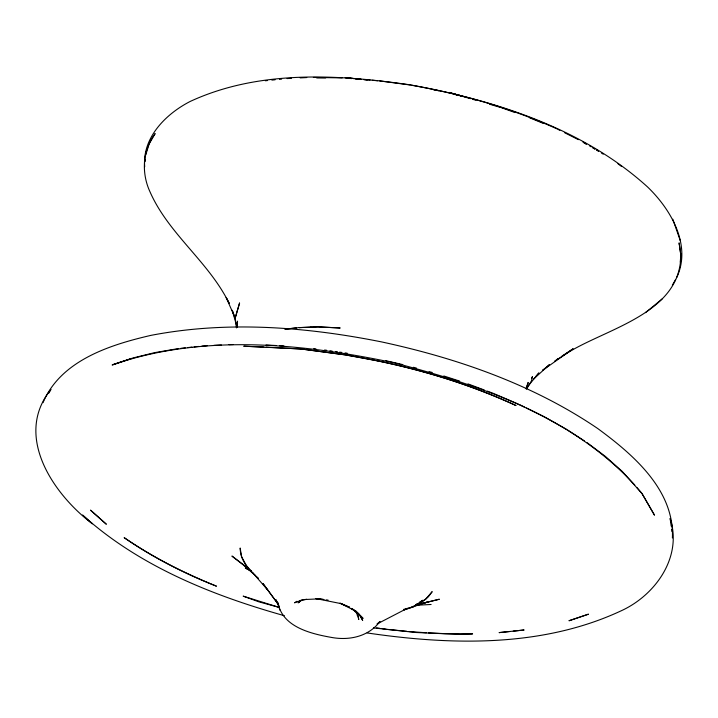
<?xml version="1.0" encoding="UTF-8"?>
<svg xmlns="http://www.w3.org/2000/svg" width="718" height="718" viewBox="0 0 718 718"><rect width="100%" height="100%" fill="white"/><g stroke="black" fill="none" stroke-linecap="round" stroke-linejoin="round"><path stroke-width="1.08" d="M357.385 613.307L357.376 615.505L357.169 613.351M672.398 537.979C674.543 489.936 633.034 454.44 597.69 428.502C532.935 384.507 457.725 358.363 381.644 341.921C305.949 326.78 227.148 320.668 150.888 335.378C109.791 344.882 60.779 360.445 42.999 402.681M145.233 161.37L145.386 159.27M680.269 262.151L680.817 254.782C681.122 314.798 602.896 329.086 564.734 354.683L554.52 361.19M236.958 327.408L237.514 321.125L236.832 327.543M235.226 317.93L239.561 303.077L235.226 317.93L236.464 327.893M145.7 155.052L149.156 143.959L155.142 133.602C142.406 150.259 141.302 173.226 150.053 191.939C168.649 234.167 208.893 261.917 229.132 303.301M526.088 388.86L528.17 382.461L526.213 388.456M531.491 378.35L532.505 376.519L531.482 380.836L526.599 389.075M48.779 393.213L50.951 389.434C13.337 435.638 53.249 494.208 92.362 523.79L82.588 515.057C139.175 566.143 211.855 595.303 284.4 615.712M672.326 285.208L675.593 279.517M676.688 277.624C691.928 245.188 670.8 209.225 647.457 186.859C582.208 127.786 494.837 100.358 409.834 84.796C337.146 74.349 258.588 69.808 190.234 101.426C166.037 113.785 142.182 137.452 144.695 166.729M298.616 602.671L300.321 600.347L298.078 602.824L301.389 600.499L306.55 599.27M535.511 376.824L538.922 372.911L526.429 388.079M533.474 379.167L549.485 364.618L542.404 370.47L573.135 348.76L561.97 356.11M645.464 312.662L662.095 298.984M556.387 359.781L558.254 358.56M296.938 601.262L294.568 602.815L303.122 599.539L302.224 599.638L319.339 598.857L323.674 599.467M415.937 604.592L417.634 603.515M419.33 602.429L422.722 600.275L413.622 606.818L404.162 609.914L406.559 608.685M416.593 604.556L418.388 603.497M420.183 602.438L425.559 599.27L428.449 596.694L432.191 591.641L425.559 599.27L420.281 603.174L410.66 607.491M407.357 608.272L377.067 623.987L379.984 621.483C368.962 636.13 350.474 640.519 332.856 637.665C311.899 634.012 282.434 627.46 278.01 602.815L279.832 610.129M634.775 485.027C572.354 416.862 480.854 385.126 393.59 362.716C301.587 343.464 202.593 333.475 112.134 364.968L132.803 358.022L154.747 352.619L178.656 348.544M113.031 364.672L131.475 358.515M406.433 608.954L428.17 601.89L418.486 604.35M418.289 604.457L439.344 599.234L420.703 603.748M403.57 609.411L409.7 607.931M285.306 329.203L297.333 327.803L284.777 329.131M180.873 348.311L185.298 347.835M187.515 347.602L191.939 347.135M194.156 346.902L198.59 346.435M201.911 346.085L207.367 345.69M509.968 631.472L499.082 632.621L524.113 629.991L513.235 631.131M265.355 80.775L267.527 80.551M271.862 80.111L275.12 79.779M279.455 79.33L281.627 79.115M415.578 605.292L431.114 604.475M287.056 78.558L291.427 78.334M300.187 77.894L306.757 77.562M213.847 345.376L221.404 345.008M228.97 344.649L233.296 344.55M316.71 77.93L325.667 77.885M313.38 77.427L342.181 77.894M355.922 79.007L361.45 79.321M266.028 344.999L276.107 345.52M279.464 345.699L283.942 345.923M263.955 347.045L243.734 346.202L301.237 348.993L349.639 355.455L301.237 348.993L266.145 347.162M426.375 632.782L408.973 631.526M428.574 632.899L460.202 634.353L472.606 633.886L445.016 633.761L415.991 632.495L373.414 627.927M347.53 78.28L351.802 78.594M356.083 78.899L359.287 79.133L345.196 77.616L353.992 78.594M364.69 79.608L370.102 80.084M372.256 80.281L377.668 80.757M379.822 80.946L410.283 85.002M313.721 348.643L315.92 348.858M387.442 629.399L406.819 631.31M356.2 78.836L360.598 79.33M363.891 79.689L367.194 80.057M323.962 599.593L315.669 598.534L341.472 603.712L349.666 607.302L339.946 603.165L355.94 611.189L362.949 618.261L355.94 611.189L351.461 608.415M326.035 599.862L328.108 600.122M324.581 349.998L326.735 350.303M329.966 350.761L332.12 351.066M335.351 351.533L337.505 351.838M339.659 352.143L341.813 352.448M345.044 352.915L347.198 353.22M376.564 627.846L379.822 628.313M382.003 628.627L386.347 629.246M367.113 632.944C451.451 645.347 542.278 647.627 621.142 610.821C655.355 595.267 682.764 556.935 670.118 518.486L671.213 526.132M433.493 89.786L435.638 90.163M411.369 85.218C461.405 93.968 510.579 107.942 556.935 128.854M436.715 90.351L438.842 90.836M453.713 94.229L462.212 96.176L449.19 92.46L470.461 98.662M385.808 360.687L402.816 364.618M413.371 367.284L416.512 368.146M429.068 371.61L432.209 372.48M279.329 607.428L243.169 596.146L258.902 601.846L279.14 607.401L275.909 599.745L277.516 602.51M472.588 99.281L475.783 100.215M489.613 104.245L500.249 107.341M443.778 375.972L459.619 381.087M501.317 107.655L514.959 112.538M529.66 117.797L543.113 123.317M467.983 383.897L484.237 389.973M487.289 391.113L493.383 393.383M494.388 393.823L518.567 404.207M251.219 570.918L245.314 568.082L251.246 570.998M519.572 404.638L524.481 407.052M526.447 408.012L544.127 416.709L566.681 429.409M557.904 129.348L559.852 130.326M564.725 132.776L578.358 139.651M582.962 142.146L586.642 144.147M584.156 142.945L586.085 144.04M592.853 147.89L594.782 148.994M596.721 150.089L598.65 151.193L596.802 150.107M589.415 145.772L591.264 146.858M593.113 147.935L594.953 149.021M567.606 430.019L584.389 440.888M601.406 152.979L603.246 154.173M351.452 608.577L358.587 613.693L362.662 620.415L361.073 616.897M587.18 442.701L605.507 456.504L622.264 471.43L641.991 493.526L654.394 515.012L641.991 493.526L636.938 487.576M246.705 567.202L231.923 556.046L242.926 564.653L258.498 578.268M617.956 163.713L621.357 166.352M253.257 573.485L246.534 565.721L241.544 556.719L240.171 548.014C240.234 558.828 246.929 568.252 254.917 574.992M352.771 609.196L357.385 613.836L358.758 619.526L358.076 615.613M252.655 572.749L267.617 589.864L278.396 604.475M278.387 604.457L262.994 583.554L267.617 589.864M229.248 303.247L226.188 297.557L234.472 316.467M234.526 316.432L232.264 310.248L236.662 325.846M672.811 219.196L680.386 240.979M671.68 529.399L671.985 531.589M588.32 614.222L569.123 620.711L588.32 614.222M310.876 327.13L298.67 327.641L317.957 326.869L340.009 327.982L317.957 326.869L310.876 327.13M378.233 361.01L348.795 355.509C406.307 365.121 463.002 381.079 516.027 405.553C472.085 385.297 425.568 370.82 378.233 361.01M216.306 586.112C183.97 573.422 152.781 557.347 124.142 537.638C152.835 557.365 184.095 573.018 216.306 586.112M106.21 524.113L90.612 510.229L106.21 524.113M679.327 244.299L679.102 242.864L681.014 256.263L679.327 244.299"/></g></svg>
